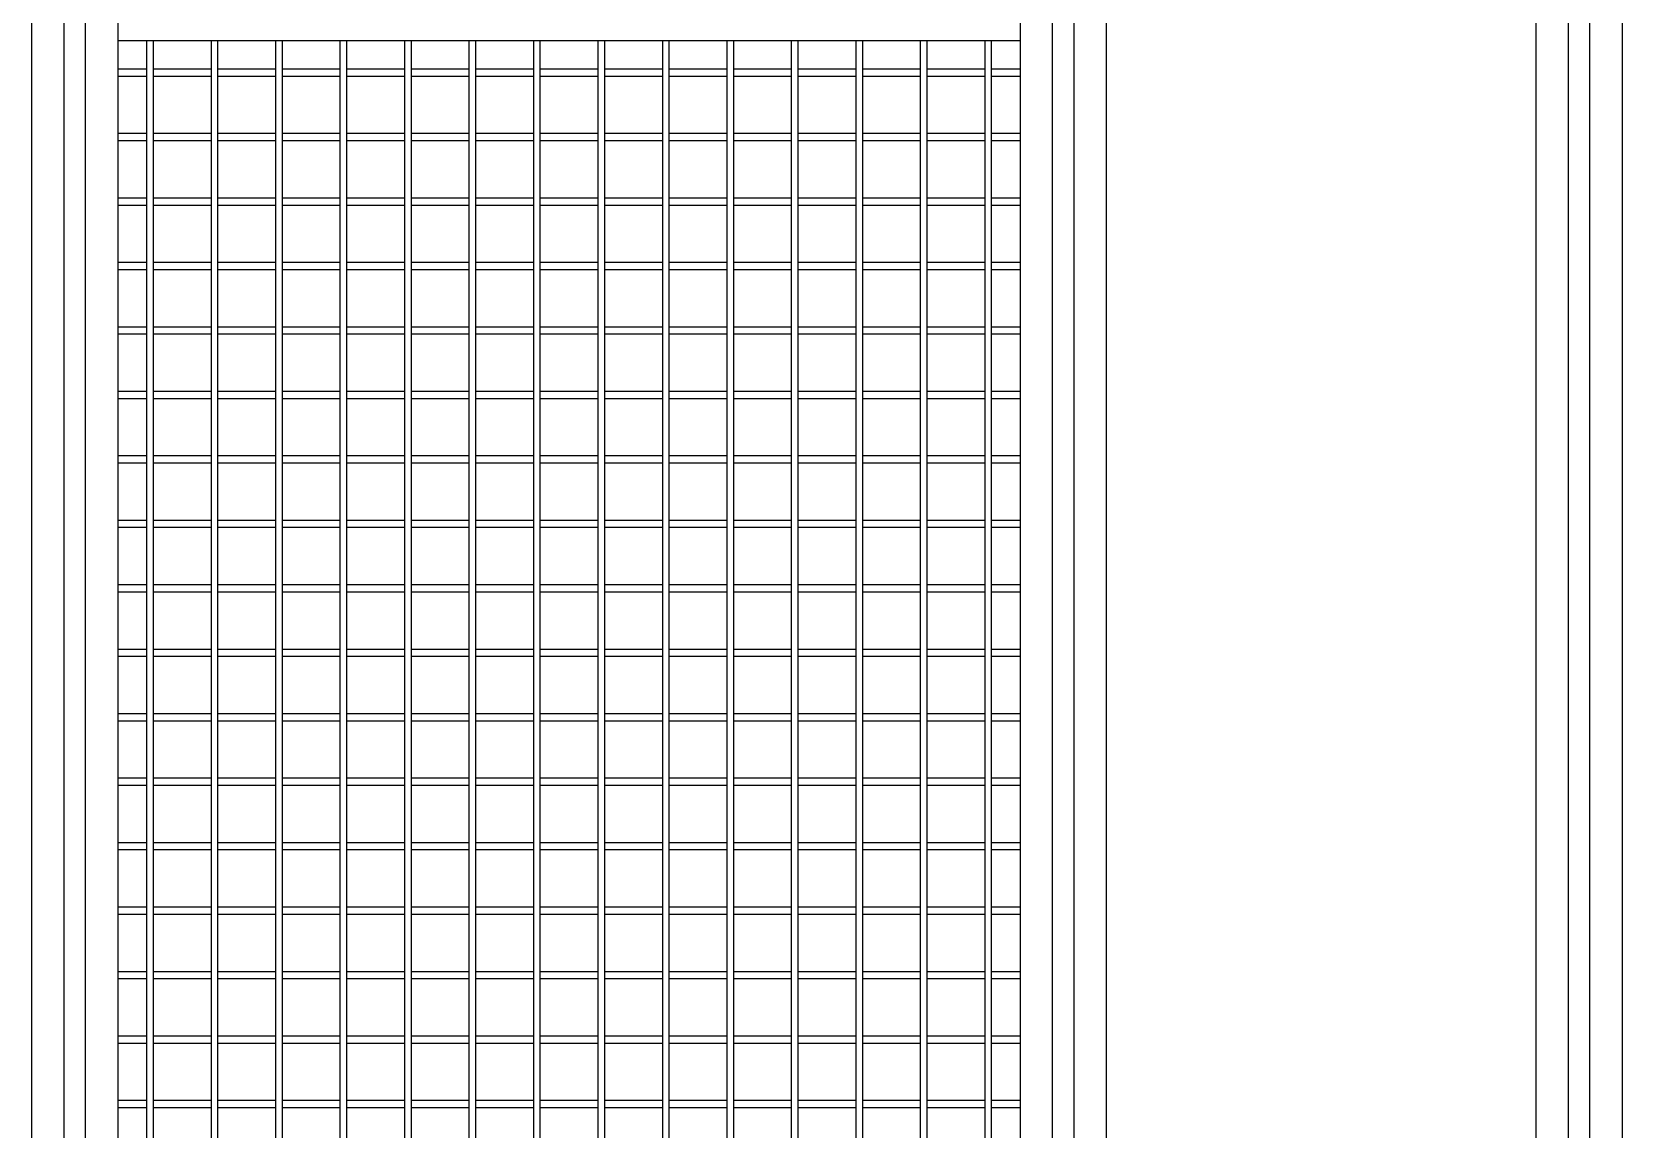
# Model space of a CAD drawing. Extents: x -175 to 740, y -125 to 1650.
# Drawn here: x 0 to 740, y 373 to 884 of the extents above; entities that cross this region are included whole.
import ezdxf

# ---------------------------------------------------------------- set-up
doc = ezdxf.new("R2010")
doc.units = 0
doc.layers.get('0').update_dxf_attribs({"linetype": 'CONTINUOUS'})

msp = doc.modelspace()

# ---------------------------------------------------------------- linework, layer by layer
at = {"color": 7, "linetype": 'CONTINUOUS'}
for p, q in [((0, 0), (0, 1650)), ((15, 0), (15, 1650)), ((25, 0), (25, 1650)), ((40, 1650), (40, 880)), ((460, 0), (460, 1650)), ((475, 0), (475, 1650)), ((485, 0), (485, 1650)), ((500, 0), (500, 1650)), ((700, 0), (700, 1650)), ((740, 1650), (740, 0)), ((40, 920), (40, 0)), ((715, 178.08), (715, 891.92)), ((725, 178.08), (725, 891.92)), ((40, 880), (460, 880)), ((53.4, 880), (53.4, 190)), ((56.6, 190), (56.6, 880)), ((83.4, 880), (83.4, 190)), ((86.6, 190), (86.6, 880)), ((113.4, 880), (113.4, 190)), ((116.6, 190), (116.6, 880)), ((143.4, 880), (143.4, 190)), ((146.6, 190), (146.6, 880)), ((173.4, 880), (173.4, 190)), ((176.6, 190), (176.6, 880)), ((203.4, 880), (203.4, 190)), ((206.6, 190), (206.6, 880)), ((233.4, 880), (233.4, 190)), ((236.6, 190), (236.6, 880)), ((263.4, 880), (263.4, 190)), ((266.6, 190), (266.6, 880)), ((293.4, 880), (293.4, 190)), ((296.6, 190), (296.6, 880)), ((323.4, 880), (323.4, 190)), ((326.6, 190), (326.6, 880)), ((353.4, 880), (353.4, 190)), ((356.6, 190), (356.6, 880)), ((383.4, 880), (383.4, 190)), ((386.6, 190), (386.6, 880)), ((413.4, 880), (413.4, 190)), ((416.6, 190), (416.6, 880)), ((443.4, 880), (443.4, 190)), ((446.6, 190), (446.6, 880)), ((53.4, 866.6), (40, 866.6)), ((40, 866.6), (40, 863.4)), ((83.4, 866.6), (56.6, 866.6)), ((113.4, 866.6), (86.6, 866.6)), ((143.4, 866.6), (116.6, 866.6)), ((173.4, 866.6), (146.6, 866.6)), ((203.4, 866.6), (176.6, 866.6)), ((233.4, 866.6), (206.6, 866.6)), ((263.4, 866.6), (236.6, 866.6)), ((293.4, 866.6), (266.6, 866.6)), ((323.4, 866.6), (296.6, 866.6)), ((353.4, 866.6), (326.6, 866.6)), ((383.4, 866.6), (356.6, 866.6)), ((413.4, 866.6), (386.6, 866.6)), ((443.4, 866.6), (416.6, 866.6)), ((460, 866.6), (446.6, 866.6)), ((40, 863.4), (53.4, 863.4)), ((56.6, 863.4), (83.4, 863.4)), ((86.6, 863.4), (113.4, 863.4)), ((116.6, 863.4), (143.4, 863.4)), ((146.6, 863.4), (173.4, 863.4)), ((176.6, 863.4), (203.4, 863.4)), ((206.6, 863.4), (233.4, 863.4)), ((236.6, 863.4), (263.4, 863.4)), ((266.6, 863.4), (293.4, 863.4)), ((296.6, 863.4), (323.4, 863.4)), ((326.6, 863.4), (353.4, 863.4)), ((356.6, 863.4), (383.4, 863.4)), ((386.6, 863.4), (413.4, 863.4)), ((416.6, 863.4), (443.4, 863.4)), ((446.6, 863.4), (460, 863.4)), ((53.4, 836.6), (40, 836.6)), ((40, 836.6), (40, 833.4)), ((83.4, 836.6), (56.6, 836.6)), ((113.4, 836.6), (86.6, 836.6)), ((143.4, 836.6), (116.6, 836.6)), ((173.4, 836.6), (146.6, 836.6)), ((203.4, 836.6), (176.6, 836.6)), ((233.4, 836.6), (206.6, 836.6)), ((263.4, 836.6), (236.6, 836.6)), ((293.4, 836.6), (266.6, 836.6)), ((323.4, 836.6), (296.6, 836.6)), ((353.4, 836.6), (326.6, 836.6)), ((383.4, 836.6), (356.6, 836.6)), ((413.4, 836.6), (386.6, 836.6)), ((443.4, 836.6), (416.6, 836.6)), ((460, 836.6), (446.6, 836.6)), ((40, 833.4), (53.4, 833.4)), ((56.6, 833.4), (83.4, 833.4)), ((86.6, 833.4), (113.4, 833.4)), ((116.6, 833.4), (143.4, 833.4)), ((146.6, 833.4), (173.4, 833.4)), ((176.6, 833.4), (203.4, 833.4)), ((206.6, 833.4), (233.4, 833.4)), ((236.6, 833.4), (263.4, 833.4)), ((266.6, 833.4), (293.4, 833.4)), ((296.6, 833.4), (323.4, 833.4)), ((326.6, 833.4), (353.4, 833.4)), ((356.6, 833.4), (383.4, 833.4)), ((386.6, 833.4), (413.4, 833.4)), ((416.6, 833.4), (443.4, 833.4)), ((446.6, 833.4), (460, 833.4)), ((53.4, 806.6), (40, 806.6)), ((40, 806.6), (40, 803.4)), ((40, 803.4), (53.4, 803.4)), ((83.4, 806.6), (56.6, 806.6)), ((56.6, 803.4), (83.4, 803.4)), ((113.4, 806.6), (86.6, 806.6)), ((86.6, 803.4), (113.4, 803.4)), ((143.4, 806.6), (116.6, 806.6)), ((116.6, 803.4), (143.4, 803.4)), ((173.4, 806.6), (146.6, 806.6)), ((146.6, 803.4), (173.4, 803.4)), ((203.4, 806.6), (176.6, 806.6)), ((176.6, 803.4), (203.4, 803.4)), ((233.4, 806.6), (206.6, 806.6)), ((206.6, 803.4), (233.4, 803.4)), ((263.4, 806.6), (236.6, 806.6)), ((236.6, 803.4), (263.4, 803.4)), ((293.4, 806.6), (266.6, 806.6)), ((266.6, 803.4), (293.4, 803.4)), ((323.4, 806.6), (296.6, 806.6)), ((296.6, 803.4), (323.4, 803.4)), ((353.4, 806.6), (326.6, 806.6)), ((326.6, 803.4), (353.4, 803.4)), ((383.4, 806.6), (356.6, 806.6)), ((356.6, 803.4), (383.4, 803.4)), ((413.4, 806.6), (386.6, 806.6)), ((386.6, 803.4), (413.4, 803.4)), ((443.4, 806.6), (416.6, 806.6)), ((416.6, 803.4), (443.4, 803.4)), ((460, 806.6), (446.6, 806.6)), ((446.6, 803.4), (460, 803.4)), ((53.4, 776.6), (40, 776.6)), ((40, 776.6), (40, 773.4)), ((40, 773.4), (53.4, 773.4)), ((83.4, 776.6), (56.6, 776.6)), ((56.6, 773.4), (83.4, 773.4)), ((113.4, 776.6), (86.6, 776.6)), ((86.6, 773.4), (113.4, 773.4)), ((143.4, 776.6), (116.6, 776.6)), ((116.6, 773.4), (143.4, 773.4)), ((173.4, 776.6), (146.6, 776.6)), ((146.6, 773.4), (173.4, 773.4)), ((203.4, 776.6), (176.6, 776.6)), ((176.6, 773.4), (203.4, 773.4)), ((233.4, 776.6), (206.6, 776.6)), ((206.6, 773.4), (233.4, 773.4)), ((263.4, 776.6), (236.6, 776.6)), ((236.6, 773.4), (263.4, 773.4)), ((293.4, 776.6), (266.6, 776.6)), ((266.6, 773.4), (293.4, 773.4)), ((323.4, 776.6), (296.6, 776.6)), ((296.6, 773.4), (323.4, 773.4)), ((353.4, 776.6), (326.6, 776.6)), ((326.6, 773.4), (353.4, 773.4)), ((383.4, 776.6), (356.6, 776.6)), ((356.6, 773.4), (383.4, 773.4)), ((413.4, 776.6), (386.6, 776.6)), ((386.6, 773.4), (413.4, 773.4)), ((443.4, 776.6), (416.6, 776.6)), ((416.6, 773.4), (443.4, 773.4)), ((460, 776.6), (446.6, 776.6)), ((446.6, 773.4), (460, 773.4)), ((53.4, 746.6), (40, 746.6)), ((40, 746.6), (40, 743.4)), ((40, 743.4), (53.4, 743.4)), ((83.4, 746.6), (56.6, 746.6)), ((56.6, 743.4), (83.4, 743.4)), ((113.4, 746.6), (86.6, 746.6)), ((86.6, 743.4), (113.4, 743.4)), ((143.4, 746.6), (116.6, 746.6)), ((116.6, 743.4), (143.4, 743.4)), ((173.4, 746.6), (146.6, 746.6)), ((146.6, 743.4), (173.4, 743.4)), ((203.4, 746.6), (176.6, 746.6)), ((176.6, 743.4), (203.4, 743.4)), ((233.4, 746.6), (206.6, 746.6)), ((206.6, 743.4), (233.4, 743.4)), ((263.4, 746.6), (236.6, 746.6)), ((236.6, 743.4), (263.4, 743.4)), ((293.4, 746.6), (266.6, 746.6)), ((266.6, 743.4), (293.4, 743.4)), ((323.4, 746.6), (296.6, 746.6)), ((296.6, 743.4), (323.4, 743.4)), ((353.4, 746.6), (326.6, 746.6)), ((326.6, 743.4), (353.4, 743.4)), ((383.4, 746.6), (356.6, 746.6)), ((356.6, 743.4), (383.4, 743.4)), ((413.4, 746.6), (386.6, 746.6)), ((386.6, 743.4), (413.4, 743.4)), ((443.4, 746.6), (416.6, 746.6)), ((416.6, 743.4), (443.4, 743.4)), ((460, 746.6), (446.6, 746.6)), ((446.6, 743.4), (460, 743.4)), ((53.4, 716.6), (40, 716.6)), ((40, 716.6), (40, 713.4)), ((40, 713.4), (53.4, 713.4)), ((83.4, 716.6), (56.6, 716.6)), ((56.6, 713.4), (83.4, 713.4)), ((113.4, 716.6), (86.6, 716.6)), ((86.6, 713.4), (113.4, 713.4)), ((143.4, 716.6), (116.6, 716.6)), ((116.6, 713.4), (143.4, 713.4)), ((173.4, 716.6), (146.6, 716.6)), ((146.6, 713.4), (173.4, 713.4)), ((203.4, 716.6), (176.6, 716.6)), ((176.6, 713.4), (203.4, 713.4)), ((233.4, 716.6), (206.6, 716.6)), ((206.6, 713.4), (233.4, 713.4)), ((263.4, 716.6), (236.6, 716.6)), ((236.6, 713.4), (263.4, 713.4)), ((293.4, 716.6), (266.6, 716.6)), ((266.6, 713.4), (293.4, 713.4)), ((323.4, 716.6), (296.6, 716.6)), ((296.6, 713.4), (323.4, 713.4)), ((353.4, 716.6), (326.6, 716.6)), ((326.6, 713.4), (353.4, 713.4)), ((383.4, 716.6), (356.6, 716.6)), ((356.6, 713.4), (383.4, 713.4)), ((413.4, 716.6), (386.6, 716.6)), ((386.6, 713.4), (413.4, 713.4)), ((443.4, 716.6), (416.6, 716.6)), ((416.6, 713.4), (443.4, 713.4)), ((460, 716.6), (446.6, 716.6)), ((446.6, 713.4), (460, 713.4)), ((53.4, 686.6), (40, 686.6)), ((40, 686.6), (40, 683.4)), ((40, 683.4), (53.4, 683.4)), ((83.4, 686.6), (56.6, 686.6)), ((56.6, 683.4), (83.4, 683.4)), ((113.4, 686.6), (86.6, 686.6)), ((86.6, 683.4), (113.4, 683.4)), ((143.4, 686.6), (116.6, 686.6)), ((116.6, 683.4), (143.4, 683.4)), ((173.4, 686.6), (146.6, 686.6)), ((146.6, 683.4), (173.4, 683.4)), ((203.4, 686.6), (176.6, 686.6)), ((176.6, 683.4), (203.4, 683.4)), ((233.4, 686.6), (206.6, 686.6)), ((206.6, 683.4), (233.4, 683.4)), ((263.4, 686.6), (236.6, 686.6)), ((236.6, 683.4), (263.4, 683.4)), ((293.4, 686.6), (266.6, 686.6)), ((266.6, 683.4), (293.4, 683.4)), ((323.4, 686.6), (296.6, 686.6)), ((296.6, 683.4), (323.4, 683.4)), ((353.4, 686.6), (326.6, 686.6)), ((326.6, 683.4), (353.4, 683.4)), ((383.4, 686.6), (356.6, 686.6)), ((356.6, 683.4), (383.4, 683.4)), ((413.4, 686.6), (386.6, 686.6)), ((386.6, 683.4), (413.4, 683.4)), ((443.4, 686.6), (416.6, 686.6)), ((416.6, 683.4), (443.4, 683.4)), ((460, 686.6), (446.6, 686.6)), ((446.6, 683.4), (460, 683.4)), ((53.4, 656.6), (40, 656.6)), ((40, 656.6), (40, 653.4)), ((40, 653.4), (53.4, 653.4)), ((83.4, 656.6), (56.6, 656.6)), ((56.6, 653.4), (83.4, 653.4)), ((113.4, 656.6), (86.6, 656.6)), ((86.6, 653.4), (113.4, 653.4)), ((143.4, 656.6), (116.6, 656.6)), ((116.6, 653.4), (143.4, 653.4)), ((173.4, 656.6), (146.6, 656.6)), ((146.6, 653.4), (173.4, 653.4)), ((203.4, 656.6), (176.6, 656.6)), ((176.6, 653.4), (203.4, 653.4)), ((233.4, 656.6), (206.6, 656.6)), ((206.6, 653.4), (233.4, 653.4)), ((263.4, 656.6), (236.6, 656.6)), ((236.6, 653.4), (263.4, 653.4)), ((293.4, 656.6), (266.6, 656.6)), ((266.6, 653.4), (293.4, 653.4)), ((323.4, 656.6), (296.6, 656.6)), ((296.6, 653.4), (323.4, 653.4)), ((353.4, 656.6), (326.6, 656.6)), ((326.6, 653.4), (353.4, 653.4)), ((383.4, 656.6), (356.6, 656.6)), ((356.6, 653.4), (383.4, 653.4)), ((413.4, 656.6), (386.6, 656.6)), ((386.6, 653.4), (413.4, 653.4)), ((443.4, 656.6), (416.6, 656.6)), ((416.6, 653.4), (443.4, 653.4)), ((460, 656.6), (446.6, 656.6)), ((446.6, 653.4), (460, 653.4)), ((53.4, 626.6), (40, 626.6)), ((40, 626.6), (40, 623.4)), ((40, 623.4), (53.4, 623.4)), ((83.4, 626.6), (56.6, 626.6)), ((56.6, 623.4), (83.4, 623.4)), ((113.4, 626.6), (86.6, 626.6)), ((86.6, 623.4), (113.4, 623.4)), ((143.4, 626.6), (116.6, 626.6)), ((116.6, 623.4), (143.4, 623.4)), ((173.4, 626.6), (146.6, 626.6)), ((146.6, 623.4), (173.4, 623.4)), ((203.4, 626.6), (176.6, 626.6)), ((176.6, 623.4), (203.4, 623.4)), ((233.4, 626.6), (206.6, 626.6)), ((206.6, 623.4), (233.4, 623.4)), ((263.4, 626.6), (236.6, 626.6)), ((236.6, 623.4), (263.4, 623.4)), ((293.4, 626.6), (266.6, 626.6)), ((266.6, 623.4), (293.4, 623.4)), ((323.4, 626.6), (296.6, 626.6)), ((296.6, 623.4), (323.4, 623.4)), ((353.4, 626.6), (326.6, 626.6)), ((326.6, 623.4), (353.4, 623.4)), ((383.4, 626.6), (356.6, 626.6)), ((356.6, 623.4), (383.4, 623.4)), ((413.4, 626.6), (386.6, 626.6)), ((386.6, 623.4), (413.4, 623.4)), ((443.4, 626.6), (416.6, 626.6)), ((416.6, 623.4), (443.4, 623.4)), ((460, 626.6), (446.6, 626.6)), ((446.6, 623.4), (460, 623.4)), ((53.4, 596.6), (40, 596.6)), ((40, 596.6), (40, 593.4)), ((40, 593.4), (53.4, 593.4)), ((83.4, 596.6), (56.6, 596.6)), ((56.6, 593.4), (83.4, 593.4)), ((113.4, 596.6), (86.6, 596.6)), ((86.6, 593.4), (113.4, 593.4)), ((143.4, 596.6), (116.6, 596.6)), ((116.6, 593.4), (143.4, 593.4)), ((173.4, 596.6), (146.6, 596.6)), ((146.6, 593.4), (173.4, 593.4)), ((203.4, 596.6), (176.6, 596.6)), ((176.6, 593.4), (203.4, 593.4)), ((233.4, 596.6), (206.6, 596.6)), ((206.6, 593.4), (233.4, 593.4)), ((263.4, 596.6), (236.6, 596.6)), ((236.6, 593.4), (263.4, 593.4)), ((293.4, 596.6), (266.6, 596.6)), ((266.6, 593.4), (293.4, 593.4)), ((323.4, 596.6), (296.6, 596.6)), ((296.6, 593.4), (323.4, 593.4)), ((353.4, 596.6), (326.6, 596.6)), ((326.6, 593.4), (353.4, 593.4)), ((383.4, 596.6), (356.6, 596.6)), ((356.6, 593.4), (383.4, 593.4)), ((413.4, 596.6), (386.6, 596.6)), ((386.6, 593.4), (413.4, 593.4)), ((443.4, 596.6), (416.6, 596.6)), ((416.6, 593.4), (443.4, 593.4)), ((460, 596.6), (446.6, 596.6)), ((446.6, 593.4), (460, 593.4)), ((53.4, 566.6), (40, 566.6)), ((40, 566.6), (40, 563.4)), ((40, 563.4), (53.4, 563.4)), ((83.4, 566.6), (56.6, 566.6)), ((56.6, 563.4), (83.4, 563.4)), ((113.4, 566.6), (86.6, 566.6)), ((86.6, 563.4), (113.4, 563.4)), ((143.4, 566.6), (116.6, 566.6)), ((116.6, 563.4), (143.4, 563.4)), ((173.4, 566.6), (146.6, 566.6)), ((146.6, 563.4), (173.4, 563.4)), ((203.4, 566.6), (176.6, 566.6)), ((176.6, 563.4), (203.4, 563.4)), ((233.4, 566.6), (206.6, 566.6)), ((206.6, 563.4), (233.4, 563.4)), ((263.4, 566.6), (236.6, 566.6)), ((236.6, 563.4), (263.4, 563.4)), ((293.4, 566.6), (266.6, 566.6)), ((266.6, 563.4), (293.4, 563.4)), ((323.4, 566.6), (296.6, 566.6)), ((296.6, 563.4), (323.4, 563.4)), ((353.4, 566.6), (326.6, 566.6)), ((326.6, 563.4), (353.4, 563.4)), ((383.4, 566.6), (356.6, 566.6)), ((356.6, 563.4), (383.4, 563.4)), ((413.4, 566.6), (386.6, 566.6)), ((386.6, 563.4), (413.4, 563.4)), ((443.4, 566.6), (416.6, 566.6)), ((416.6, 563.4), (443.4, 563.4)), ((460, 566.6), (446.6, 566.6)), ((446.6, 563.4), (460, 563.4)), ((53.4, 536.6), (40, 536.6)), ((40, 536.6), (40, 533.4)), ((40, 533.4), (53.4, 533.4)), ((83.4, 536.6), (56.6, 536.6)), ((56.6, 533.4), (83.4, 533.4)), ((113.4, 536.6), (86.6, 536.6)), ((86.6, 533.4), (113.4, 533.4)), ((143.4, 536.6), (116.6, 536.6)), ((116.6, 533.4), (143.4, 533.4)), ((173.4, 536.6), (146.6, 536.6)), ((146.6, 533.4), (173.4, 533.4)), ((203.4, 536.6), (176.6, 536.6)), ((176.6, 533.4), (203.4, 533.4)), ((233.4, 536.6), (206.6, 536.6)), ((206.6, 533.4), (233.4, 533.4)), ((263.4, 536.6), (236.6, 536.6)), ((236.6, 533.4), (263.4, 533.4)), ((293.4, 536.6), (266.6, 536.6)), ((266.6, 533.4), (293.4, 533.4)), ((323.4, 536.6), (296.6, 536.6)), ((296.6, 533.4), (323.4, 533.4)), ((353.4, 536.6), (326.6, 536.6)), ((326.6, 533.4), (353.4, 533.4)), ((383.4, 536.6), (356.6, 536.6)), ((356.6, 533.4), (383.4, 533.4)), ((413.4, 536.6), (386.6, 536.6)), ((386.6, 533.4), (413.4, 533.4)), ((443.4, 536.6), (416.6, 536.6)), ((416.6, 533.4), (443.4, 533.4)), ((460, 536.6), (446.6, 536.6)), ((446.6, 533.4), (460, 533.4)), ((53.4, 506.6), (40, 506.6)), ((40, 506.6), (40, 503.4)), ((40, 503.4), (53.4, 503.4)), ((83.4, 506.6), (56.6, 506.6)), ((56.6, 503.4), (83.4, 503.4)), ((113.4, 506.6), (86.6, 506.6)), ((86.6, 503.4), (113.4, 503.4)), ((143.4, 506.6), (116.6, 506.6)), ((116.6, 503.4), (143.4, 503.4)), ((173.4, 506.6), (146.6, 506.6)), ((146.6, 503.4), (173.4, 503.4)), ((203.4, 506.6), (176.6, 506.6)), ((176.6, 503.4), (203.4, 503.4)), ((233.4, 506.6), (206.6, 506.6)), ((206.6, 503.4), (233.4, 503.4)), ((263.4, 506.6), (236.6, 506.6)), ((236.6, 503.4), (263.4, 503.4)), ((293.4, 506.6), (266.6, 506.6)), ((266.6, 503.4), (293.4, 503.4)), ((323.4, 506.6), (296.6, 506.6)), ((296.6, 503.4), (323.4, 503.4)), ((353.4, 506.6), (326.6, 506.6)), ((326.6, 503.4), (353.4, 503.4)), ((383.4, 506.6), (356.6, 506.6)), ((356.6, 503.4), (383.4, 503.4)), ((413.4, 506.6), (386.6, 506.6)), ((386.6, 503.4), (413.4, 503.4)), ((443.4, 506.6), (416.6, 506.6)), ((416.6, 503.4), (443.4, 503.4)), ((460, 506.6), (446.6, 506.6)), ((446.6, 503.4), (460, 503.4)), ((53.4, 476.6), (40, 476.6)), ((40, 476.6), (40, 473.4)), ((83.4, 476.6), (56.6, 476.6)), ((113.4, 476.6), (86.6, 476.6)), ((143.4, 476.6), (116.6, 476.6)), ((173.4, 476.6), (146.6, 476.6)), ((203.4, 476.6), (176.6, 476.6)), ((233.4, 476.6), (206.6, 476.6)), ((263.4, 476.6), (236.6, 476.6)), ((293.4, 476.6), (266.6, 476.6)), ((323.4, 476.6), (296.6, 476.6)), ((353.4, 476.6), (326.6, 476.6)), ((383.4, 476.6), (356.6, 476.6)), ((413.4, 476.6), (386.6, 476.6)), ((443.4, 476.6), (416.6, 476.6)), ((460, 476.6), (446.6, 476.6)), ((40, 473.4), (53.4, 473.4)), ((56.6, 473.4), (83.4, 473.4)), ((86.6, 473.4), (113.4, 473.4)), ((116.6, 473.4), (143.4, 473.4)), ((146.6, 473.4), (173.4, 473.4)), ((176.6, 473.4), (203.4, 473.4)), ((206.6, 473.4), (233.4, 473.4)), ((236.6, 473.4), (263.4, 473.4)), ((266.6, 473.4), (293.4, 473.4)), ((296.6, 473.4), (323.4, 473.4)), ((326.6, 473.4), (353.4, 473.4)), ((356.6, 473.4), (383.4, 473.4)), ((386.6, 473.4), (413.4, 473.4)), ((416.6, 473.4), (443.4, 473.4)), ((446.6, 473.4), (460, 473.4)), ((53.4, 446.6), (40, 446.6)), ((40, 446.6), (40, 443.4)), ((83.4, 446.6), (56.6, 446.6)), ((113.4, 446.6), (86.6, 446.6)), ((143.4, 446.6), (116.6, 446.6)), ((173.4, 446.6), (146.6, 446.6)), ((203.4, 446.6), (176.6, 446.6)), ((233.4, 446.6), (206.6, 446.6)), ((263.4, 446.6), (236.6, 446.6)), ((293.4, 446.6), (266.6, 446.6)), ((323.4, 446.6), (296.6, 446.6)), ((353.4, 446.6), (326.6, 446.6)), ((383.4, 446.6), (356.6, 446.6)), ((413.4, 446.6), (386.6, 446.6)), ((443.4, 446.6), (416.6, 446.6)), ((460, 446.6), (446.6, 446.6)), ((40, 443.4), (53.4, 443.4)), ((56.6, 443.4), (83.4, 443.4)), ((86.6, 443.4), (113.4, 443.4)), ((116.6, 443.4), (143.4, 443.4)), ((146.6, 443.4), (173.4, 443.4)), ((176.6, 443.4), (203.4, 443.4)), ((206.6, 443.4), (233.4, 443.4)), ((236.6, 443.4), (263.4, 443.4)), ((266.6, 443.4), (293.4, 443.4)), ((296.6, 443.4), (323.4, 443.4)), ((326.6, 443.4), (353.4, 443.4)), ((356.6, 443.4), (383.4, 443.4)), ((386.6, 443.4), (413.4, 443.4)), ((416.6, 443.4), (443.4, 443.4)), ((446.6, 443.4), (460, 443.4)), ((53.4, 416.6), (40, 416.6)), ((40, 416.6), (40, 413.4)), ((83.4, 416.6), (56.6, 416.6)), ((113.4, 416.6), (86.6, 416.6)), ((143.4, 416.6), (116.6, 416.6)), ((173.4, 416.6), (146.6, 416.6)), ((203.4, 416.6), (176.6, 416.6)), ((233.4, 416.6), (206.6, 416.6)), ((263.4, 416.6), (236.6, 416.6)), ((293.4, 416.6), (266.6, 416.6)), ((323.4, 416.6), (296.6, 416.6)), ((353.4, 416.6), (326.6, 416.6)), ((383.4, 416.6), (356.6, 416.6)), ((413.4, 416.6), (386.6, 416.6)), ((443.4, 416.6), (416.6, 416.6)), ((460, 416.6), (446.6, 416.6)), ((40, 413.4), (53.4, 413.4)), ((56.6, 413.4), (83.4, 413.4)), ((86.6, 413.4), (113.4, 413.4)), ((116.6, 413.4), (143.4, 413.4)), ((146.6, 413.4), (173.4, 413.4)), ((176.6, 413.4), (203.4, 413.4)), ((206.6, 413.4), (233.4, 413.4)), ((236.6, 413.4), (263.4, 413.4)), ((266.6, 413.4), (293.4, 413.4)), ((296.6, 413.4), (323.4, 413.4)), ((326.6, 413.4), (353.4, 413.4)), ((356.6, 413.4), (383.4, 413.4)), ((386.6, 413.4), (413.4, 413.4)), ((416.6, 413.4), (443.4, 413.4)), ((446.6, 413.4), (460, 413.4)), ((53.4, 386.6), (40, 386.6)), ((40, 386.6), (40, 383.4)), ((83.4, 386.6), (56.6, 386.6)), ((113.4, 386.6), (86.6, 386.6)), ((143.4, 386.6), (116.6, 386.6)), ((173.4, 386.6), (146.6, 386.6)), ((203.4, 386.6), (176.6, 386.6)), ((233.4, 386.6), (206.6, 386.6)), ((263.4, 386.6), (236.6, 386.6)), ((293.4, 386.6), (266.6, 386.6)), ((323.4, 386.6), (296.6, 386.6)), ((353.4, 386.6), (326.6, 386.6)), ((383.4, 386.6), (356.6, 386.6)), ((413.4, 386.6), (386.6, 386.6)), ((443.4, 386.6), (416.6, 386.6)), ((460, 386.6), (446.6, 386.6)), ((40, 383.4), (53.4, 383.4)), ((56.6, 383.4), (83.4, 383.4)), ((86.6, 383.4), (113.4, 383.4)), ((116.6, 383.4), (143.4, 383.4)), ((146.6, 383.4), (173.4, 383.4)), ((176.6, 383.4), (203.4, 383.4)), ((206.6, 383.4), (233.4, 383.4)), ((236.6, 383.4), (263.4, 383.4)), ((266.6, 383.4), (293.4, 383.4)), ((296.6, 383.4), (323.4, 383.4)), ((326.6, 383.4), (353.4, 383.4)), ((356.6, 383.4), (383.4, 383.4)), ((386.6, 383.4), (413.4, 383.4)), ((416.6, 383.4), (443.4, 383.4)), ((446.6, 383.4), (460, 383.4))]:
    msp.add_line(p, q, dxfattribs=at)

doc.saveas('drawing.dxf')
